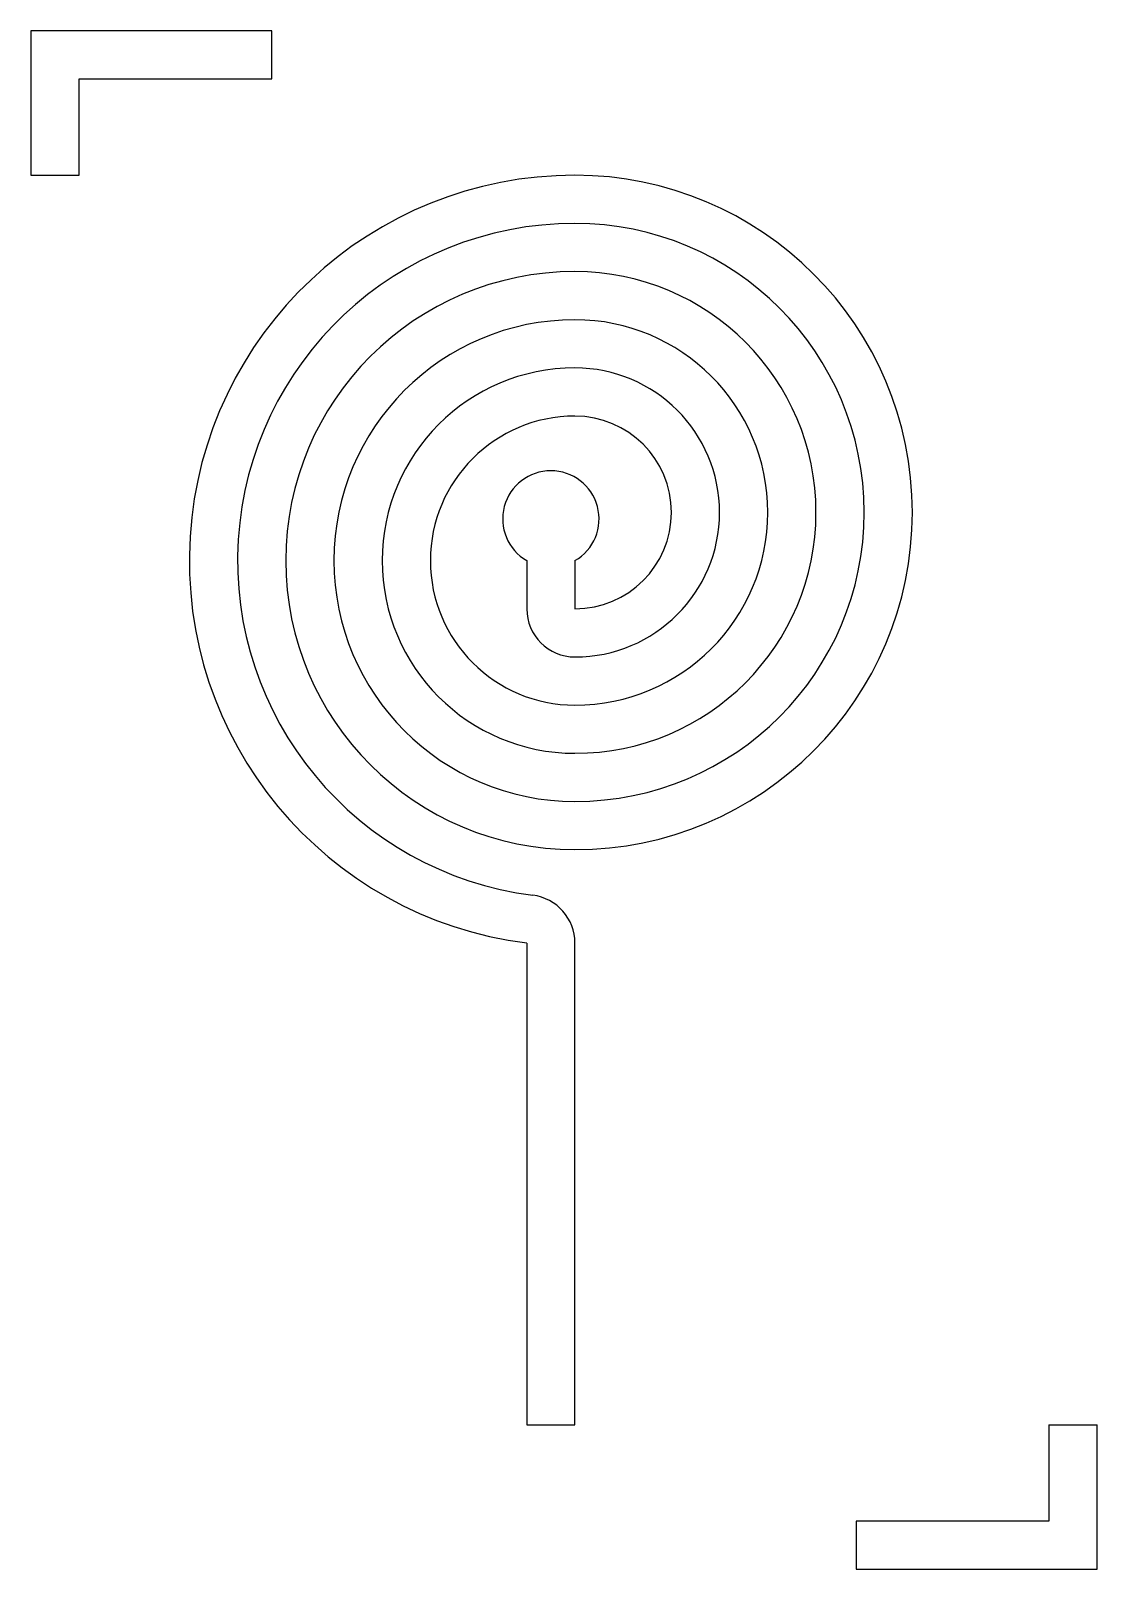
# Model space of a CAD drawing. Header units: millimetres. Extents: x 82.7 to 93.8, y 692.5 to 708.5.
import ezdxf

# ---------------------------------------------------------------- set-up
doc = ezdxf.new("R2010")
doc.units = ezdxf.units.MM

msp = doc.modelspace()

# ---------------------------------------------------------------- linework, layer by layer
for p, q in [((85.237, 708.509), (82.737, 708.509)), ((82.737, 708.509), (82.737, 707.009)), ((85.237, 708.009), (85.237, 708.509)), ((83.237, 707.009), (83.237, 708.009)), ((83.237, 708.009), (85.237, 708.009)), ((82.737, 707.009), (83.237, 707.009)), ((87.882, 703.009), (87.882, 702.509)), ((88.382, 703.009), (88.382, 702.509)), ((87.882, 699.04), (87.882, 694.04)), ((88.382, 694.04), (88.382, 699.04)), ((87.882, 694.04), (88.382, 694.04)), ((93.299, 694.04), (93.299, 693.04)), ((93.299, 694.04), (93.799, 694.04)), ((93.799, 692.54), (93.799, 694.04)), ((93.299, 693.04), (91.299, 693.04)), ((91.299, 693.04), (91.299, 692.54)), ((91.299, 692.54), (93.799, 692.54))]:
    msp.add_line(p, q)
for centre, radius, start, end in [((88.382, 703.009), 4, 90, 262.8192), ((88.382, 703.509), 3.5, 270, 90), ((88.382, 703.009), 3.5, 90, 262.8192), ((88.382, 703.509), 3, 270, 90), ((88.382, 703.009), 3, 90, 270), ((88.382, 703.509), 2.5, 270, 90), ((88.382, 703.009), 2.5, 90, 270), ((88.382, 703.509), 2, 270, 90), ((88.382, 703.009), 2, 90, 270), ((88.382, 703.509), 1.5, 270, 90), ((88.382, 703.009), 1.5, 90, 270), ((88.382, 703.509), 1, 270, 90), ((88.132, 703.442), 0.5, 300, 240), ((88.382, 702.509), 0.5, 180, 270), ((87.882, 699.04), 0.5, 0, 82.8192)]:
    msp.add_arc(centre, radius, start, end)

doc.saveas('drawing.dxf')
